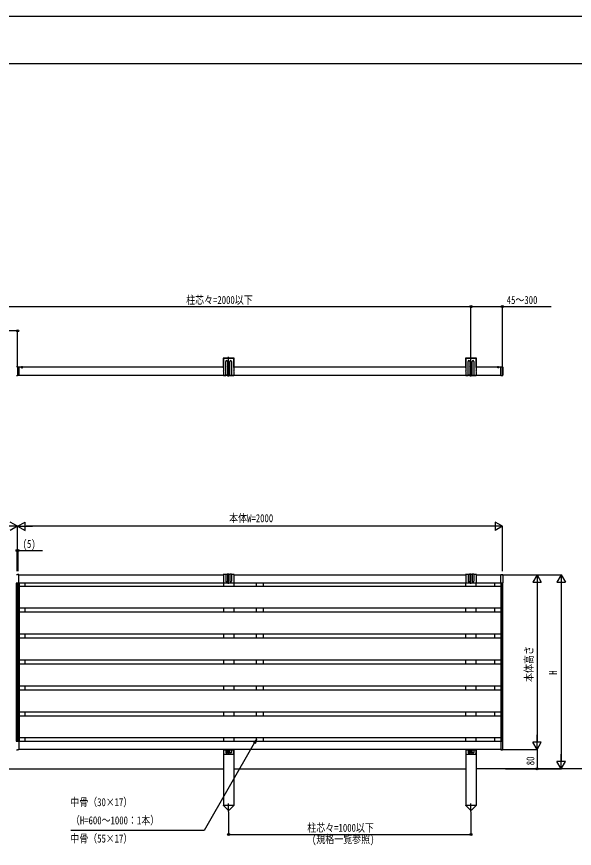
# Model space of a CAD drawing. Units: millimetres, scale not verified. Extents: x -4205 to 4205, y -2970 to 2970.
# Drawn here: x 530 to 2832, y -458 to 2970 of the extents above; entities that cross this region are included whole.
import ezdxf
from ezdxf.enums import TextEntityAlignment as Align

# ---------------------------------------------------------------- set-up
doc = ezdxf.new("R2010")
doc.units = ezdxf.units.MM
doc.header["$LTSCALE"] = 16
for name, color, linetype in [('0-4_YKK_A1', 4, 'Continuous'), ('0-5_YKK_D', 6, 'Continuous'), ('0-6_YKK_ZWAK', 7, 'Continuous')]:
    doc.layers.add(name, color=color, linetype=linetype)
doc.styles.add('ＭＳ ゴシック', font='')
doc.styles.get('ＭＳ ゴシック').set_extended_font_data('MS Gothic')

msp = doc.modelspace()

# ---------------------------------------------------------------- linework, layer by layer
at = {"layer": '0-4_YKK_A1'}
for p, q in [((1382, 1560.24), (1382, 1526.74)), ((1383.5, 1560.24), (1383.5, 1525.24)), ((1425.5, 1562.74), (1384.5, 1562.74)), ((1425.5, 1561.24), (1384.5, 1561.24)), ((1393, 1491.24), (1393, 1548.94)), ((1400, 1548.94), (1400, 1491.24)), ((1405, 1486.54), (1405, 1567.44)), ((1410, 1491.24), (1410, 1548.94)), ((1417, 1548.94), (1417, 1491.24)), ((1426.5, 1525.24), (1426.5, 1560.24)), ((1428, 1526.74), (1428, 1560.24)), ((2382, 1560.24), (2382, 1526.74)), ((2383.5, 1560.24), (2383.5, 1525.24)), ((2425.5, 1562.74), (2384.5, 1562.74)), ((2425.5, 1561.24), (2384.5, 1561.24)), ((2393, 1491.24), (2393, 1548.94)), ((2400, 1548.94), (2400, 1491.24)), ((2405, 1486.54), (2405, 1567.44)), ((2410, 1491.24), (2410, 1548.94)), ((2417, 1548.94), (2417, 1491.24)), ((2426.5, 1525.24), (2426.5, 1560.24)), ((2428, 1526.74), (2428, 1560.24)), ((534.5, 1526.99), (530.19, 1526.72)), ((534.5, 1525.99), (534.5, 1491.48)), ((1384, 1524.74), (539, 1524.74)), ((548.4, 1524.74), (555.6, 1524.74)), ((549.95, 1526.7), (550.86, 1524.89)), ((552, 1524.28), (550.86, 1524.89)), ((552, 1528.24), (552, 1519.08)), ((552, 1524.28), (553.15, 1524.89)), ((554.05, 1526.7), (553.15, 1524.89)), ((1384, 1524.74), (1382, 1526.74)), ((1384, 1524.74), (1384, 1524.45)), ((1384, 1523.02), (1384, 1509.45)), ((1400.75, 1527.94), (1409.25, 1527.94)), ((1409.25, 1527.94), (1400.75, 1527.94)), ((1403.76, 1527.52), (1402.93, 1527.52)), ((1405, 1523.69), (1405, 1532.19)), ((1406.25, 1528.35), (1407.08, 1528.35)), ((1428, 1526.74), (1426, 1524.74)), ((2384, 1524.74), (1426, 1524.74)), ((1426, 1524.74), (1426, 1524.45)), ((1426, 1523.02), (1426, 1509.45)), ((2384, 1524.74), (2382, 1526.74)), ((2384, 1524.74), (2384, 1524.45)), ((2384, 1523.02), (2384, 1509.45)), ((2400.75, 1527.94), (2409.25, 1527.94)), ((2409.25, 1527.94), (2400.75, 1527.94)), ((2403.76, 1527.52), (2402.93, 1527.52)), ((2405, 1523.69), (2405, 1532.19)), ((2406.25, 1528.35), (2407.08, 1528.35)), ((2428, 1526.74), (2426, 1524.74)), ((2528.5, 1524.74), (2426, 1524.74)), ((2426, 1524.74), (2426, 1524.45)), ((2426, 1523.02), (2426, 1509.45)), ((2513.4, 1524.74), (2520.6, 1524.74)), ((2514.95, 1526.7), (2515.86, 1524.89)), ((2517, 1524.28), (2515.86, 1524.89)), ((2517, 1528.24), (2517, 1521.66)), ((2517, 1524.28), (2518.15, 1524.89)), ((2519.05, 1526.7), (2518.15, 1524.89)), ((2528.5, 1525.99), (2528.5, 1526.67)), ((2528.5, 1491.49), (2528.5, 1525.99)), ((2528.82, 1526.97), (2535.56, 1526.55)), ((2534.5, 1489.63), (2534.5, 1527.96)), ((2536.5, 1525.56), (2536.5, 1491.92)), ((530.19, 1490.75), (534.5, 1490.49)), ((534.5, 1490.49), (534.5, 1491.48)), ((538.81, 1490.75), (534.5, 1490.49)), ((539, 1492.74), (1384, 1492.74)), ((539, 1491.75), (539, 1490.95)), ((1384, 1508.02), (1384, 1491.24)), ((1384, 1492.74), (1394, 1492.74)), ((1384, 1491.24), (1393, 1491.24)), ((1399, 1490.24), (1394, 1490.24)), ((1398, 1491.74), (1395, 1491.74)), ((1399, 1492.74), (1411, 1492.74)), ((1400, 1491.24), (1410, 1491.24)), ((1411, 1490.24), (1416, 1490.24)), ((1412, 1491.74), (1415, 1491.74)), ((1416, 1492.74), (1426, 1492.74)), ((1417, 1491.24), (1426, 1491.24)), ((1426, 1508.02), (1426, 1491.24)), ((1426, 1492.74), (2384, 1492.74)), ((2384, 1508.02), (2384, 1491.24)), ((2384, 1492.74), (2394, 1492.74)), ((2384, 1491.24), (2393, 1491.24)), ((2399, 1490.24), (2394, 1490.24)), ((2398, 1491.74), (2395, 1491.74)), ((2399, 1492.74), (2411, 1492.74)), ((2400, 1491.24), (2410, 1491.24)), ((2411, 1490.24), (2416, 1490.24)), ((2412, 1491.74), (2415, 1491.74)), ((2416, 1492.74), (2426, 1492.74)), ((2417, 1491.24), (2426, 1491.24)), ((2426, 1508.02), (2426, 1491.24)), ((2426, 1492.74), (2528.5, 1492.74)), ((2528.5, 1490.81), (2528.5, 1491.49)), ((2528.82, 1490.51), (2535.56, 1490.92)), ((530.19, 670.15), (534.5, 670.42)), ((538.81, 670.15), (534.5, 670.42)), ((539, 669.16), (539, 669.95)), ((539, 669.22), (1384, 669.22)), ((539, 635.92), (539, 669.16)), ((1393, 670.72), (1384, 670.72)), ((1384, 670.72), (1384, 637.71)), ((1393, 670.72), (1393, 642.71)), ((1394, 671.72), (1399, 671.72)), ((1410, 670.72), (1400, 670.72)), ((1400, 670.72), (1400, 642.71)), ((1405, 631.64), (1405, 675.42)), ((1410, 670.72), (1410, 642.71)), ((1416, 671.72), (1411, 671.72)), ((1426, 670.72), (1417, 670.72)), ((1417, 670.72), (1417, 642.71)), ((1426, 670.72), (1426, 637.71)), ((1426, 669.22), (2384, 669.22)), ((2393, 670.72), (2384, 670.72)), ((2384, 670.72), (2384, 637.71)), ((2393, 670.72), (2393, 642.71)), ((2394, 671.72), (2399, 671.72)), ((2410, 670.72), (2400, 670.72)), ((2400, 670.72), (2400, 642.71)), ((2405, 631.64), (2405, 675.42)), ((2410, 670.72), (2410, 642.71)), ((2416, 671.72), (2411, 671.72)), ((2426, 670.72), (2417, 670.72)), ((2417, 670.72), (2417, 642.71)), ((2426, 670.72), (2426, 637.71)), ((2426, 669.22), (2528.5, 669.22)), ((2528.82, 670.4), (2535.56, 669.99)), ((2536.5, 668.99), (2536.5, 636.35)), ((535, 634.72), (528, 634.72)), ((534.5, 634.92), (530.56, 634.92)), ((533, 634.72), (533, -16.28)), ((534, 634.72), (541, 634.72)), ((534, 634.72), (534, -16.28)), ((534.5, 634.92), (538.44, 634.92)), ((535, 634.72), (535, -16.28)), ((536, 634.72), (536, -16.28)), ((539, 635.12), (539, 635.92)), ((2528.5, 635.22), (539, 635.22)), ((2528, 621.72), (541, 621.72)), ((566, 621.72), (566, 635.22)), ((1384, 635.22), (1384, 621.72)), ((1386, 635.71), (1404.29, 635.71)), ((1405.71, 635.71), (1424, 635.71)), ((1426, 635.22), (1426, 621.72)), ((1519.5, 621.72), (1519.5, 635.22)), ((1549.5, 621.72), (1549.5, 635.22)), ((2384, 621.72), (2384, 635.22)), ((2386, 635.71), (2404.29, 635.71)), ((2405.71, 635.71), (2424, 635.71)), ((2426, 621.72), (2426, 635.22)), ((2503, 621.72), (2503, 635.22)), ((2535, 634.72), (2528, 634.72)), ((2528.82, 634.94), (2535.56, 635.35)), ((2533, 634.72), (2533, -16.28)), ((2535, 634.72), (2535, -16.28)), ((2528, 531.72), (541, 531.72)), ((2528, 514.72), (541, 514.72)), ((566, 514.72), (566, 531.72)), ((1384, 531.72), (1384, 514.72)), ((1426, 531.72), (1426, 514.72)), ((1519.5, 514.72), (1519.5, 531.72)), ((1549.5, 514.72), (1549.5, 531.72)), ((2384, 514.72), (2384, 531.72)), ((2426, 514.72), (2426, 531.72)), ((2503, 514.72), (2503, 531.72)), ((2528, 424.72), (541, 424.72)), ((566, 407.72), (566, 424.72)), ((1384, 424.72), (1384, 407.72)), ((1426, 424.72), (1426, 407.72)), ((1519.5, 407.72), (1519.5, 424.72)), ((1549.5, 407.72), (1549.5, 424.72)), ((2384, 407.72), (2384, 424.72)), ((2426, 407.72), (2426, 424.72)), ((2503, 407.72), (2503, 424.72)), ((2528, 407.72), (541, 407.72)), ((2528, 317.72), (541, 317.72)), ((566, 300.72), (566, 317.72)), ((1384, 317.72), (1384, 300.72)), ((1426, 317.72), (1426, 300.72)), ((1519.5, 300.72), (1519.5, 317.72)), ((1549.5, 300.72), (1549.5, 317.72)), ((2384, 300.72), (2384, 317.72)), ((2426, 300.72), (2426, 317.72)), ((2503, 300.72), (2503, 317.72)), ((2528, 300.72), (541, 300.72)), ((2528, 210.72), (541, 210.72)), ((566, 193.72), (566, 210.72)), ((1384, 210.72), (1384, 193.72)), ((1426, 210.72), (1426, 193.72)), ((1519.5, 193.72), (1519.5, 210.72)), ((1549.5, 193.72), (1549.5, 210.72)), ((2384, 193.72), (2384, 210.72)), ((2426, 193.72), (2426, 210.72)), ((2503, 193.72), (2503, 210.72)), ((2528, 193.72), (541, 193.72)), ((2528, 103.72), (541, 103.72)), ((566, 86.72), (566, 103.72)), ((1384, 103.72), (1384, 86.72)), ((1426, 103.72), (1426, 86.72)), ((1519.5, 86.72), (1519.5, 103.72)), ((1549.5, 86.72), (1549.5, 103.72)), ((2384, 86.72), (2384, 103.72)), ((2426, 86.72), (2426, 103.72)), ((2503, 86.72), (2503, 103.72)), ((2528, 86.72), (541, 86.72)), ((534.5, -16.48), (530.56, -16.48)), ((534.5, -16.48), (538.44, -16.48)), ((539, -16.68), (539, -17.48)), ((539, -16.78), (2528.5, -16.78)), ((539, -17.48), (539, -50.72)), ((2528, -3.28), (541, -3.28)), ((566, -16.78), (566, -3.28)), ((1384, -3.28), (1384, -16.78)), ((1426, -3.28), (1426, -16.78)), ((1519.5, -16.78), (1519.5, -3.28)), ((1549.5, -16.78), (1549.5, -3.28)), ((2384, -16.78), (2384, -3.28)), ((2426, -16.78), (2426, -3.28)), ((2503, -16.78), (2503, -3.28)), ((2528.82, -16.5), (2535.56, -16.91)), ((2536.5, -50.55), (2536.5, -17.91)), ((530.19, -51.71), (534.5, -51.98)), ((538.81, -51.71), (534.5, -51.98)), ((539, -50.72), (539, -51.51)), ((2528.5, -50.78), (539, -50.78)), ((1384, -50.78), (1384, -280.78)), ((1384.5, -50.78), (1384.5, -56.82)), ((1384.5, -52.28), (1393.5, -52.28)), ((1384.5, -57.74), (1384.5, -67.78)), ((1393.5, -50.78), (1393.5, -62.78)), ((1394.5, -53.28), (1399.5, -53.28)), ((1395.5, -64.78), (1398.5, -64.78)), ((1400.45, -58.78), (1409.55, -58.78)), ((1400.5, -62.78), (1400.5, -50.78)), ((1400.5, -52.28), (1409.5, -52.28)), ((1402.93, -58.43), (1402.93, -59.13)), ((1402.93, -58.43), (1404.15, -58.43)), ((1402.93, -59.13), (1404.15, -59.13)), ((1404.65, -56.7), (1405.35, -56.7)), ((1404.65, -56.7), (1404.65, -57.93)), ((1404.65, -59.63), (1404.65, -60.85)), ((1404.65, -60.85), (1405.35, -60.85)), ((1405, -63.33), (1405, -54.23)), ((1405.35, -56.7), (1405.35, -57.93)), ((1405.35, -59.63), (1405.35, -60.85)), ((1405.85, -58.43), (1407.08, -58.43)), ((1405.85, -59.13), (1407.08, -59.13)), ((1407.08, -58.43), (1407.08, -59.13)), ((1409.5, -62.78), (1409.5, -50.78)), ((1415.5, -53.28), (1410.5, -53.28)), ((1414.5, -64.78), (1411.5, -64.78)), ((1416.5, -50.78), (1416.5, -62.78)), ((1416.5, -52.28), (1425.5, -52.28)), ((1425.5, -50.78), (1425.5, -56.82)), ((1425.5, -57.74), (1425.5, -67.78)), ((1426, -50.78), (1426, -280.78)), ((2384, -50.78), (2384, -280.78)), ((2384.5, -50.78), (2384.5, -56.82)), ((2384.5, -52.28), (2393.5, -52.28)), ((2384.5, -57.74), (2384.5, -67.78)), ((2393.5, -50.78), (2393.5, -62.78)), ((2394.5, -53.28), (2399.5, -53.28)), ((2395.5, -64.78), (2398.5, -64.78)), ((2400.45, -58.78), (2409.55, -58.78)), ((2400.5, -62.78), (2400.5, -50.78)), ((2400.5, -52.28), (2409.5, -52.28)), ((2402.93, -58.43), (2402.93, -59.13)), ((2402.93, -58.43), (2404.15, -58.43)), ((2402.93, -59.13), (2404.15, -59.13)), ((2404.65, -56.7), (2405.35, -56.7)), ((2404.65, -56.7), (2404.65, -57.93)), ((2404.65, -59.63), (2404.65, -60.85)), ((2404.65, -60.85), (2405.35, -60.85)), ((2405, -63.33), (2405, -54.23)), ((2405.35, -56.7), (2405.35, -57.93)), ((2405.35, -59.63), (2405.35, -60.85)), ((2405.85, -58.43), (2407.08, -58.43)), ((2405.85, -59.13), (2407.08, -59.13)), ((2407.08, -58.43), (2407.08, -59.13)), ((2409.5, -62.78), (2409.5, -50.78)), ((2415.5, -53.28), (2410.5, -53.28)), ((2414.5, -64.78), (2411.5, -64.78)), ((2416.5, -50.78), (2416.5, -62.78)), ((2416.5, -52.28), (2425.5, -52.28)), ((2425.5, -50.78), (2425.5, -56.82)), ((2425.5, -57.74), (2425.5, -67.78)), ((2426, -50.78), (2426, -280.78)), ((2528.82, -51.96), (2535.56, -51.55)), ((1386.5, -69.78), (1423.5, -69.78)), ((2386.5, -69.78), (2423.5, -69.78)), ((426, -130.78), (1384, -130.78)), ((1426, -130.78), (2384, -130.78)), ((3204.06, -130.78), (2426, -130.78)), ((1405, -306.29), (1405, -273.81)), ((2405, -306.29), (2405, -273.81)), ((1383.8, -281.78), (1383.8, -280.78)), ((1383.8, -280.78), (1426.2, -280.78)), ((1383.8, -281.78), (1401.48, -299.33)), ((1426.2, -281.78), (1408.52, -299.33)), ((1426.2, -280.78), (1426.2, -281.78)), ((2383.8, -281.78), (2383.8, -280.78)), ((2383.8, -280.78), (2426.2, -280.78)), ((2383.8, -281.78), (2401.48, -299.33)), ((2426.2, -281.78), (2408.52, -299.33)), ((2426.2, -280.78), (2426.2, -281.78))]:
    msp.add_line(p, q, dxfattribs=at)
for points in [[(534.5, 1525.99), (534.5, 1526.99), (538.81, 1526.72)], [(539, 1526.52), (539, 1525.72), (539, 1491.75)], [(1402.93, 1527.52), (1402.93, 1528.35), (1403.76, 1528.35)], [(1404.59, 1529.18), (1404.59, 1530.01), (1405.42, 1530.01), (1405.42, 1529.18)], [(1405.42, 1526.69), (1405.42, 1525.86), (1404.59, 1525.86), (1404.59, 1526.69)], [(1407.08, 1528.35), (1407.08, 1527.52), (1406.25, 1527.52)], [(2402.93, 1527.52), (2402.93, 1528.35), (2403.76, 1528.35)], [(2404.59, 1529.18), (2404.59, 1530.01), (2405.42, 1530.01), (2405.42, 1529.18)], [(2405.42, 1526.69), (2405.42, 1525.86), (2404.59, 1525.86), (2404.59, 1526.69)], [(2407.08, 1528.35), (2407.08, 1527.52), (2406.25, 1527.52)], [(2528.5, 635.24), (2528.5, 635.92), (2528.5, 669.42), (2528.5, 670.1)], [(528, 634.72), (528, -16.28), (535, -16.28)], [(541, 634.72), (541, -16.28), (534, -16.28)], [(2528, 634.72), (2528, -16.28), (2535, -16.28)], [(2528.5, -16.8), (2528.5, -17.48), (2528.5, -50.98), (2528.5, -51.66)]]:
    msp.add_lwpolyline(points, dxfattribs=at)
for centre, radius in [((1405, 1527.94), 4.25), ((1405, 1527.94), 2.25), ((2405, 1527.94), 4.25), ((2405, 1527.94), 2.25), ((1405, -58.78), 4.25), ((1405, -65.78), 1.65), ((2405, -58.78), 4.25), ((2405, -65.78), 1.65)]:
    msp.add_circle(centre, radius, dxfattribs=at)
for centre, radius, start, end in [((1384.5, 1560.24), 2.5, 90, 180), ((1384.5, 1560.24), 1, 90, 180), ((1396.5, 1548.94), 3.5, 0, 180), ((1413.5, 1548.94), 3.5, 0, 180), ((1425.5, 1560.24), 2.5, 0, 90), ((1425.5, 1560.24), 1, 0, 90), ((2384.5, 1560.24), 2.5, 90, 180), ((2384.5, 1560.24), 1, 90, 180), ((2396.5, 1548.94), 3.5, 0, 180), ((2413.5, 1548.94), 3.5, 0, 180), ((2425.5, 1560.24), 2.5, 0, 90), ((2425.5, 1560.24), 1, 0, 90), ((538.8, 1526.52), 0.2, 0, 86.5), ((548.4, 1524.89), 0.154, 152.71904, 270), ((552, 1523.04), 4.2, 27.28096, 152.71904), ((555.6, 1524.89), 0.154, 270, 27.28096), ((1383.3, 1523.74), 1, 314.427, 45.573), ((1383.3, 1508.74), 1, 314.427, 45.573), ((1403.76, 1529.18), 0.83, 270, 0), ((1403.76, 1526.69), 0.83, 0, 90), ((1406.25, 1529.18), 0.83, 180, 270), ((1406.25, 1526.69), 0.83, 90, 180), ((1426.7, 1523.74), 1, 134.427, 225.573), ((1426.7, 1508.74), 1, 134.427, 225.573), ((2383.3, 1523.74), 1, 314.427, 45.573), ((2383.3, 1508.74), 1, 314.427, 45.573), ((2403.76, 1529.18), 0.83, 270, 0), ((2403.76, 1526.69), 0.83, 0, 90), ((2406.25, 1529.18), 0.83, 180, 270), ((2406.25, 1526.69), 0.83, 90, 180), ((2426.7, 1523.74), 1, 134.427, 225.573), ((2426.7, 1508.74), 1, 134.427, 225.573), ((2513.4, 1524.89), 0.154, 152.71904, 270), ((2517, 1523.04), 4.2, 27.28096, 152.71904), ((2520.6, 1524.89), 0.154, 270, 27.28096), ((2528.8, 1526.67), 0.3, 86.5, 180), ((2535.5, 1525.56), 1, 0, 86.5), ((538.8, 1490.95), 0.2, 273.5, 0), ((1394, 1491.24), 1, 180, 270), ((1395, 1492.74), 1, 180, 270), ((1398, 1492.74), 1, 270, 0), ((1399, 1491.24), 1, 270, 0), ((1411, 1491.24), 1, 180, 270), ((1412, 1492.74), 1, 180, 270), ((1415, 1492.74), 1, 270, 0), ((1416, 1491.24), 1, 270, 0), ((2394, 1491.24), 1, 180, 270), ((2395, 1492.74), 1, 180, 270), ((2398, 1492.74), 1, 270, 0), ((2399, 1491.24), 1, 270, 0), ((2411, 1491.24), 1, 180, 270), ((2412, 1492.74), 1, 180, 270), ((2415, 1492.74), 1, 270, 0), ((2416, 1491.24), 1, 270, 0), ((2528.8, 1490.81), 0.3, 180, 273.5), ((2535.5, 1491.92), 1, 273.5, 0), ((538.8, 669.95), 0.2, 0, 86.5), ((1384, 668.72), 2, 90, 165.52249), ((1394, 670.72), 1, 90, 180), ((1399, 670.72), 1, 0, 90), ((1411, 670.72), 1, 90, 180), ((1416, 670.72), 1, 0, 90), ((1426, 668.72), 2, 14.47751, 90), ((2384, 668.72), 2, 90, 165.52249), ((2394, 670.72), 1, 90, 180), ((2399, 670.72), 1, 0, 90), ((2411, 670.72), 1, 90, 180), ((2416, 670.72), 1, 0, 90), ((2426, 668.72), 2, 14.47751, 90), ((2528.8, 670.1), 0.3, 86.5, 180), ((2535.5, 668.99), 1, 0, 86.5), ((530.2, 635.12), 0.202, 179.93968, 269.38321), ((538.8, 635.12), 0.202, 270.61679, 0.06032), ((1386, 637.71), 2, 180, 270), ((1396.5, 642.71), 3.5, 180, 0), ((1405, 635.01), 1, 44.427, 135.573), ((1413.5, 642.71), 3.5, 180, 0), ((1424, 637.71), 2, 270, 0), ((2386, 637.71), 2, 180, 270), ((2396.5, 642.71), 3.5, 180, 0), ((2405, 635.01), 1, 44.427, 135.573), ((2413.5, 642.71), 3.5, 180, 0), ((2424, 637.71), 2, 270, 0), ((2528.8, 635.24), 0.3, 180, 273.5), ((2535.5, 636.35), 1, 273.5, 0), ((530.2, -16.68), 0.202, 90.61679, 180.06032), ((538.8, -16.68), 0.202, 359.93968, 89.38321), ((2528.8, -16.8), 0.3, 86.5, 180), ((2535.5, -17.91), 1, 0, 86.5), ((538.8, -51.51), 0.2, 273.5, 0), ((1384.3, -57.28), 0.5, 293.57818, 66.42182), ((1386.5, -67.78), 2, 180, 270), ((1394.5, -52.28), 1, 180, 270), ((1395.5, -62.78), 2, 180, 270), ((1398.5, -62.78), 2, 270, 0), ((1399.5, -52.28), 1, 270, 0), ((1404.15, -57.93), 0.5, 270, 0), ((1404.15, -59.63), 0.5, 0, 90), ((1405.85, -57.93), 0.5, 180, 270), ((1405.85, -59.63), 0.5, 90, 180), ((1410.5, -52.28), 1, 180, 270), ((1411.5, -62.78), 2, 180, 270), ((1414.5, -62.78), 2, 270, 0), ((1415.5, -52.28), 1, 270, 0), ((1423.5, -67.78), 2, 270, 0), ((1425.7, -57.28), 0.5, 113.57818, 246.42182), ((2384.3, -57.28), 0.5, 293.57818, 66.42182), ((2386.5, -67.78), 2, 180, 270), ((2394.5, -52.28), 1, 180, 270), ((2395.5, -62.78), 2, 180, 270), ((2398.5, -62.78), 2, 270, 0), ((2399.5, -52.28), 1, 270, 0), ((2404.15, -57.93), 0.5, 270, 0), ((2404.15, -59.63), 0.5, 0, 90), ((2405.85, -57.93), 0.5, 180, 270), ((2405.85, -59.63), 0.5, 90, 180), ((2410.5, -52.28), 1, 180, 270), ((2411.5, -62.78), 2, 180, 270), ((2414.5, -62.78), 2, 270, 0), ((2415.5, -52.28), 1, 270, 0), ((2423.5, -67.78), 2, 270, 0), ((2425.7, -57.28), 0.5, 113.57818, 246.42182), ((2528.8, -51.66), 0.3, 180, 273.5), ((2535.5, -50.55), 1, 273.5, 0), ((1405, -295.78), 5, 225.20979, 314.79021), ((2405, -295.78), 5, 225.20979, 314.79021)]:
    msp.add_arc(centre, radius, start, end, dxfattribs=at)
for centre, start_param, end_param in [((530.56, 635.92), 4.6587856, 4.712389), ((538.44, 635.92), 4.712389, 4.7659923), ((530.56, -17.48), 1.5707963, 1.6243997), ((538.44, -17.48), 1.517193, 1.5707963)]:
    msp.add_ellipse(centre, major_axis=(6.74, 0), ratio=0.148374, start_param=start_param, end_param=end_param, dxfattribs=at)
at = {"layer": '0-5_YKK_D'}
for p, q in [((405, 1774.74), (2405, 1774.74)), ((2405, 1568.44), (2405, 1775.74)), ((2405, 1568.44), (2405, 1775.74)), ((2534.5, 1528.96), (2534.5, 1775.74)), ((534.5, 1527.99), (534.5, 1675.74)), ((534.5, 869.22), (473.88, 869.22)), ((534.5, 869.22), (504.19, 886.72)), ((534.5, 869.22), (504.19, 851.72)), ((534.5, 869.22), (564.81, 886.72)), ((534.5, 684.22), (534.5, 870.22)), ((534.5, 684.22), (534.5, 870.22)), ((534.5, 869.22), (564.81, 851.72)), ((534.5, 869.22), (595.12, 869.22)), ((564.81, 851.72), (564.81, 886.72)), ((2499.5, 869.22), (569.5, 869.22)), ((2534.5, 869.22), (2473.88, 869.22)), ((2534.5, 869.22), (2504.19, 886.72)), ((2504.19, 886.72), (2504.19, 851.72)), ((2534.5, 869.22), (2504.19, 851.72)), ((2534.5, 684.22), (2534.5, 870.22)), ((532, 684.22), (532, 770.22)), ((537, 684.22), (537, 770.22)), ((2533, 669.22), (2678.5, 669.22)), ((2533, 669.22), (2778.5, 669.22)), ((2677.5, 669.22), (2660, 638.91)), ((2677.5, 669.22), (2695, 638.91)), ((2677.5, 669.22), (2677.5, 608.6)), ((2777.5, 669.22), (2760, 638.91)), ((2777.5, 669.22), (2795, 638.91)), ((2777.5, 669.22), (2777.5, 608.6)), ((2660, 638.91), (2695, 638.91)), ((2677.5, 634.22), (2677.5, -15.78)), ((2760, 638.91), (2795, 638.91)), ((2777.5, 634.22), (2777.5, -95.78)), ((2677.5, -50.78), (2677.5, 9.84)), ((2677.5, -50.78), (2660, -20.47)), ((2695, -20.47), (2660, -20.47)), ((2677.5, -50.78), (2695, -20.47)), ((2533, -50.78), (2678.5, -50.78)), ((2547, -50.78), (2678.5, -50.78)), ((2677.5, -50.78), (2677.5, -130.78)), ((2777.5, -130.78), (2760, -100.47)), ((2795, -100.47), (2760, -100.47)), ((2777.5, -130.78), (2777.5, -70.16)), ((2777.5, -130.78), (2795, -100.47)), ((2547, -130.78), (2678.5, -130.78)), ((2548, -130.78), (2778.5, -130.78)), ((1405, -307.29), (1405, -401.78)), ((2405, -307.29), (2405, -401.78)), ((1405, -400.78), (2405, -400.78))]:
    msp.add_line(p, q, dxfattribs=at)
for points in [[(2405, 1774.74), (2534.5, 1774.74), (2735.9, 1774.74)], [(534.5, 1674.74), (405, 1674.74), (203.6, 1674.74)], [(532, 769.22), (537, 769.22), (637.6, 769.22)], [(1519.5, -10.03), (1511.03, -24.77), (1304.2, -384.41), (754.2, -384.41)], [(1507.08, -22.5), (1519.5, -10.03), (1514.97, -27.04)]]:
    msp.add_lwpolyline(points, dxfattribs=at)
for centre in [(2405, 1774.74), (2405, 1774.74), (2534.5, 1774.74), (534.5, 1674.74), (532, 769.22), (537, 769.22), (2677.5, -130.78), (1405, -400.78), (2405, -400.78)]:
    msp.add_circle(centre, 4.25, dxfattribs=at)
at = {"layer": '0-6_YKK_ZWAK'}
msp.add_line((3895.02, 2775), (-3904.98, 2775), dxfattribs=at)
msp.add_lwpolyline([(-4205, -2970), (4205, -2970), (4205, 2970), (-4205, 2970)], close=True, dxfattribs=at)

# ---------------------------------------------------------------- texts
at = {"layer": '0-5_YKK_D', "style": 'ＭＳ ゴシック', "width": 0.8}
for s, p in [('柱芯々=2000以下', (1229.8, 1775.74)), ('45～300', (2552.5, 1775.74)), ('本体W=2000', (1407.3, 876.22)), ('(5)', (555, 770.22)), ('中骨（30×17）', (751.8, -294.11)), ('（H=600～1000：1本）', (754.2, -369.11)), ('柱芯々=1000以下', (1729.8, -399.78)), ('中骨（55×17）', (751.8, -444.11)), ('(規格一覧参照)', (1749, -446.78))]:
    msp.add_text(s, height=32.99, dxfattribs=at).set_placement(p, align=Align.BOTTOM_LEFT)
for s, p in [('本体高さ', (2670.5, 227.62)), ('H', (2770.5, 257.22)), ('80', (2676.5, -115.63))]:
    msp.add_text(s, height=32.99, rotation=90, dxfattribs=at).set_placement(p, align=Align.BOTTOM_LEFT)

doc.saveas('drawing.dxf')
